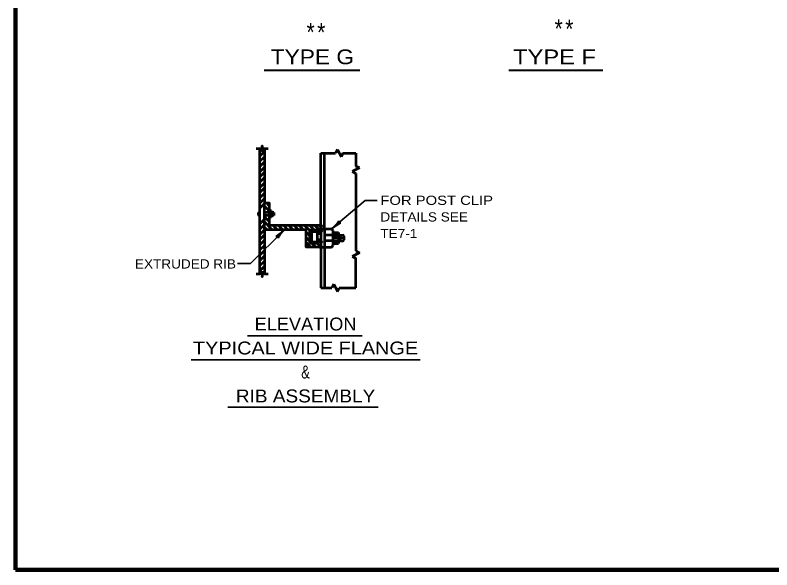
# Model space of a CAD drawing. Extents: x -34 to 822, y -20 to 524.
# Drawn here: x 23.6 to 269.7, y -8.3 to 172.1 of the extents above; entities that cross this region are included whole.
import ezdxf
from ezdxf.enums import TextEntityAlignment as Align

# ---------------------------------------------------------------- set-up
doc = ezdxf.new("R2010")
doc.units = 0
doc.header["$LTSCALE"] = 1.2
doc.header["$PDMODE"] = 32
doc.header["$PDSIZE"] = 0.6
for name, pattern in [('LONG_DASHED', [7.5, 6, -1.5]), ('MEDIUM_DASHED', [4.5, 3, -1.5]), ('SHORT_DASHED', [2.7, 1.5, -1.2])]:
    doc.linetypes.add(name, pattern=pattern)
doc.layers.add('1', color=7, linetype='Continuous', lineweight=53)

msp = doc.modelspace()

# ---------------------------------------------------------------- linework, layer by layer
at = {"layer": '1', "lineweight": 40}
for p, q in [((104.647, 154.15), (135.697, 154.15)), ((184.114, 154.15), (214.77, 154.15))]:
    msp.add_line(p, q, dxfattribs=at)
at = {"layer": '1'}
for p, q in [((102.026, 128.677), (103.226, 128.677)), ((103.226, 127.919), (103.976, 128.669)), ((104.726, 128.677), (105.926, 128.677)), ((104.726, 128.677), (104.726, 110.977)), ((128.426, 128.377), (127.826, 127.177)), ((128.426, 128.377), (129.626, 125.977)), ((103.226, 126.222), (104.726, 127.722)), ((103.226, 124.525), (104.726, 126.025)), ((123.026, 103.777), (123.026, 127.177)), ((123.026, 127.177), (127.826, 127.177)), ((124.226, 102.577), (124.226, 127.177)), ((130.226, 127.177), (129.626, 125.977)), ((130.226, 127.177), (134.426, 127.177)), ((134.426, 127.177), (134.426, 122.977)), ((103.226, 122.828), (104.726, 124.328)), ((103.226, 121.131), (104.726, 122.631)), ((103.226, 119.434), (104.726, 120.934)), ((135.626, 122.377), (133.226, 121.177)), ((133.226, 121.177), (134.426, 120.577)), ((135.626, 122.377), (134.426, 122.977)), ((103.226, 117.737), (104.726, 119.237)), ((134.426, 120.577), (134.426, 95.377)), ((103.226, 116.04), (104.726, 117.54)), ((103.226, 114.343), (104.726, 115.843)), ((103.226, 112.645), (104.726, 114.145)), ((103.226, 110.949), (104.726, 112.449)), ((103.226, 109.251), (104.726, 110.751)), ((106.226, 110.076), (105.325, 110.977)), ((106.226, 108.379), (104.726, 109.879)), ((106.976, 108.427), (106.226, 108.427)), ((106.976, 108.427), (106.976, 106.327)), ((106.226, 104.985), (104.726, 106.485)), ((107.726, 107.827), (106.226, 107.827)), ((107.726, 106.927), (106.226, 106.927)), ((106.976, 106.327), (106.226, 106.327)), ((107.726, 107.827), (107.726, 106.927)), ((103.226, 104.16), (104.726, 105.66)), ((103.226, 102.463), (104.726, 103.963)), ((107.237, 102.277), (104.726, 104.788)), ((108.934, 102.277), (107.434, 103.777)), ((110.631, 102.277), (109.131, 103.777)), ((112.328, 102.277), (110.828, 103.777)), ((114.025, 102.277), (112.525, 103.777)), ((115.722, 102.277), (114.222, 103.777)), ((117.419, 102.277), (115.919, 103.777)), ((119.426, 101.967), (117.616, 103.777)), ((120.813, 102.277), (119.313, 103.777)), ((123.026, 101.761), (121.01, 103.777)), ((123.026, 103.458), (122.707, 103.777)), ((123.026, 103.777), (123.026, 96.577)), ((103.226, 100.766), (104.726, 102.266)), ((105.54, 102.277), (104.726, 103.091)), ((104.726, 102.277), (104.726, 87.877)), ((119.426, 100.27), (118.226, 101.47)), ((120.026, 101.677), (121.826, 101.677)), ((122.013, 101.077), (121.826, 101.264)), ((121.826, 101.077), (123.026, 101.077)), ((123.026, 102.577), (126.326, 102.577)), ((126.926, 101.977), (126.926, 97.177)), ((126.926, 101.377), (128.726, 101.377)), ((128.726, 101.377), (128.726, 97.777)), ((103.226, 99.069), (104.726, 100.569)), ((103.226, 97.372), (104.726, 98.872)), ((119.426, 98.573), (118.226, 99.773)), ((123.026, 98.977), (121.826, 98.977)), ((123.026, 98.367), (122.416, 98.977)), ((126.926, 100.477), (130.226, 100.477)), ((126.926, 99.577), (128.726, 99.577)), ((126.926, 98.677), (130.226, 98.677)), ((129.326, 100.477), (129.326, 98.677)), ((129.926, 99.877), (129.926, 99.277)), ((130.526, 100.177), (130.526, 98.977)), ((103.226, 95.675), (104.726, 97.175)), ((119.725, 96.577), (118.226, 98.076)), ((121.826, 97.777), (119.426, 97.777)), ((121.422, 96.577), (120.222, 97.777)), ((123.026, 96.67), (121.826, 97.87)), ((123.026, 96.577), (123.026, 83.377)), ((123.026, 96.577), (126.326, 96.577)), ((124.226, 96.577), (124.226, 83.377)), ((126.926, 97.777), (128.726, 97.777)), ((103.226, 93.978), (104.726, 95.478)), ((103.226, 92.281), (104.726, 93.781)), ((135.626, 94.777), (133.226, 93.577)), ((133.226, 93.577), (134.426, 92.977)), ((134.426, 95.377), (135.626, 94.777)), ((103.226, 90.584), (104.726, 92.084)), ((134.426, 83.377), (134.426, 92.977)), ((103.226, 88.887), (104.726, 90.387)), ((103.826, 87.877), (103.976, 88.777)), ((103.976, 87.94), (104.726, 88.69)), ((102.026, 87.877), (103.226, 87.877)), ((104.726, 87.877), (104.126, 87.877)), ((104.726, 87.877), (105.926, 87.877)), ((127.226, 84.577), (126.626, 83.377)), ((127.226, 84.577), (128.426, 82.177)), ((123.026, 83.377), (126.626, 83.377)), ((128.426, 82.177), (129.026, 83.377)), ((129.026, 83.377), (134.426, 83.377))]:
    msp.add_line(p, q, dxfattribs=at)
at = {"layer": '1', "linetype": 'SHORT_DASHED'}
for p, q in [((106.226, 107.827), (103.226, 107.827)), ((106.226, 106.927), (103.226, 106.927))]:
    msp.add_line(p, q, dxfattribs=at)
at = {"layer": '1', "linetype": 'LONG_DASHED'}
msp.add_line((124.226, 102.577), (124.226, 96.577), dxfattribs=at)
at = {"layer": '1', "linetype": 'MEDIUM_DASHED'}
for p, q in [((126.926, 100.477), (124.226, 100.477)), ((126.926, 98.677), (124.226, 98.677))]:
    msp.add_line(p, q, dxfattribs=at)
at = {"layer": '1', "lineweight": 35}
for p, q in [((99.132, 67.736), (136.487, 67.736)), ((80.861, 59.904), (155.334, 59.904)), ((92.793, 44.611), (141.633, 44.611))]:
    msp.add_line(p, q, dxfattribs=at)
at = {"layer": '1', "lineweight": 158}
msp.add_line((815.307, -8.348), (23.707, -8.348), dxfattribs=at)
msp.add_lwpolyline([(815.307, 517.752), (23.607, 517.652), (23.707, -8.348)], dxfattribs=at)
at = {"layer": '1'}
for points in [[(103.226, 128.677), (103.826, 128.677), (103.976, 129.577), (103.976, 127.777), (104.126, 128.677), (104.726, 128.677)], [(103.826, 87.877), (103.226, 87.877), (103.226, 128.677)], [(119.426, 97.777), (119.426, 102.277), (121.826, 102.277), (121.826, 97.777)], [(120.026, 101.677), (120.026, 98.377), (121.826, 98.377)], [(103.976, 88.777), (103.976, 86.977), (104.126, 87.877)]]:
    msp.add_lwpolyline(points, dxfattribs=at)
msp.add_lwpolyline([(104.726, 110.977), (106.226, 110.977), (106.226, 103.777), (123.026, 103.777), (123.026, 96.577), (118.226, 96.577), (118.226, 102.277), (104.726, 102.277)], close=True, dxfattribs=at)
at = {"layer": '1', "lineweight": 35}
for points in [[(126.543, 102.536), (137.445, 111.75), (141.361, 111.75)], [(111.197, 102.277), (100.158, 91.329), (95.963, 91.329)]]:
    msp.add_lwpolyline(points, dxfattribs=at)
at = {"layer": '1'}
for centre, radius, start, end in [((126.326, 101.977), 0.6, 0, 90), ((130.226, 100.177), 0.3, 0, 90), ((130.226, 98.977), 0.3, 270, 0), ((126.326, 97.177), 0.6, 270, 0)]:
    msp.add_arc(centre, radius, start, end, dxfattribs=at)
for centre in [(103.226, 107.602), (103.226, 107.152)]:
    msp.add_ellipse(centre, major_axis=(0.6, 0), ratio=0.375, start_param=1.5707963, end_param=4.712389, dxfattribs=at)
at = {"layer": '1', "lineweight": 40}
for centre, major_axis, ratio, start_param, end_param in [((127.329, 103.635), (-1.516, -1.526), 0.122415, 0.8963533, 3.1415927), ((127.733, 103.21), (1.746, 1.2), 0.07063, 6.2823074, 8.5597026), ((110.063, 101.51), (1.645, 1.335), 0.07063, 3.1407148, 5.41811), ((110.063, 101.51), (1.645, 1.335), 0.07063, 3.1407148, 5.41811), ((110.5, 101.119), (1.389, 1.642), 0.122415, 0.8963533, 3.1415927), ((110.5, 101.119), (1.389, 1.642), 0.122415, 0.8963533, 3.1415927)]:
    msp.add_ellipse(centre, major_axis=major_axis, ratio=ratio, start_param=start_param, end_param=end_param, dxfattribs=at)
at = {"layer": '1'}
for p in [(123.026, 103.458), (123.026, 101.761), (123.026, 98.367), (123.026, 96.67)]:
    msp.add_point(p, dxfattribs=at)

# ---------------------------------------------------------------- texts
for s, height, width, p in [('*', 6, 0.85, (200.358, 164.672)), ('*', 6, 0.85, (203.826, 164.59)), ('*', 6, 0.85, (119.688, 163.546)), ('*', 6, 0.85, (123.156, 163.464)), ('TYPE G', 4.8, 1.15, (120.28, 156.086)), ('TYPE F', 4.8, 1.2, (199.028, 156.086)), ('EXTRUDED RIB', 3, 1.1, (78.997, 89.642)), ('ELEVATION', 4.2, 1.05, (118.056, 69.503)), ('TYPICAL WIDE FLANGE', 4.2, 1.15, (118.056, 61.703)), ('&', 4.2, 0.75, (118.056, 53.903)), ('RIB ASSEMBLY', 4.2, 1.1, (118.056, 46.103))]:
    msp.add_text(s, height=height, dxfattribs=dict(at, width=width)).set_placement(p, align=Align.CENTER)
for s, width, p in [('FOR POST CLIP', 1.2, (142.386, 110.336)), ('DETAILS SEE', 1.1, (142.386, 104.936)), ('TE7-1', 1.1, (142.386, 99.535))]:
    msp.add_text(s, height=3, dxfattribs=dict(at, width=width)).set_placement(p)

doc.saveas('drawing.dxf')
